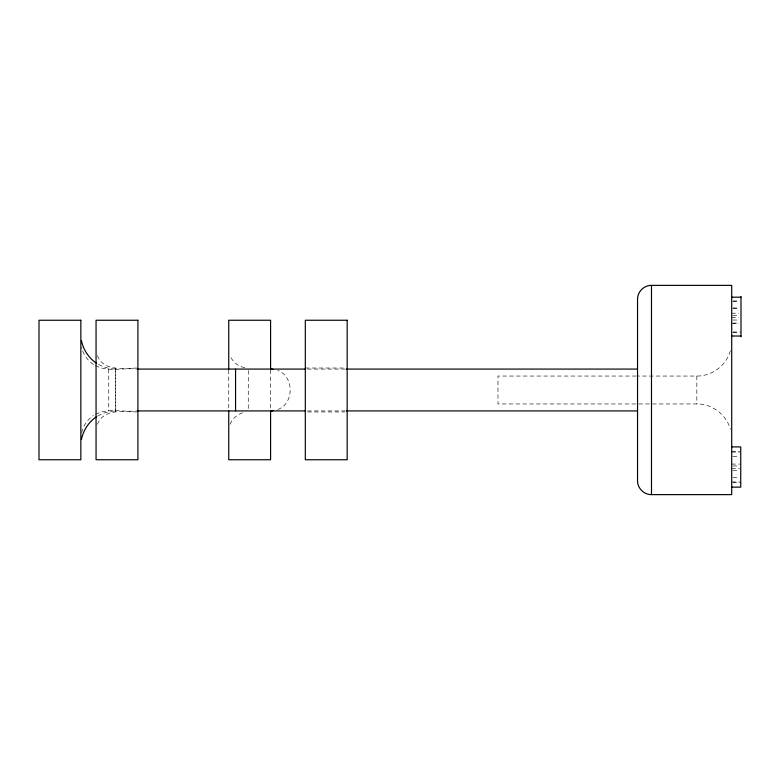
<?xml version="1.0" encoding="UTF-8"?>
<svg xmlns="http://www.w3.org/2000/svg" width="780" height="780" viewBox="0 0 780 780"><rect width="100%" height="100%" fill="white"/><g stroke="black" fill="none" stroke-linecap="round" stroke-linejoin="round"><path stroke-width="0.58" stroke-dasharray="3.9 2.92" d="M81.617 432.715C83.109 425.665 87.594 419.523 93.483 415.477M730.363 350.766C726.365 365.41 712.013 376.233 696.832 376.048L637.543 376.048M97.432 424.31C103.282 408.671 123.737 411.421 136.734 411.976M230.11 424.31C232.528 418.119 238.212 413.536 244.715 412.298M95.482 414.433C108.059 407.589 123.201 412.415 136.734 410.923M97.685 416.072L102.892 413.371L109.385 411.508L115.733 410.923L115.733 369.077L109.385 368.491L102.892 366.629L97.685 363.928M277.768 409.558C294.294 403.514 294.294 376.486 277.768 370.441M732.868 300.963L738.679 300.963M732.868 301.675L738.679 301.675M732.868 308.022L738.679 308.022M732.868 308.256L738.679 308.256M731.708 313.199L738.679 313.199M732.868 315.559L738.679 315.559M731.708 317.674L738.679 317.674M732.868 320.024L738.679 320.024M732.868 323.086L738.679 323.086M731.708 323.32L738.679 323.32M732.868 332.026L741 332.026M732.868 332.26L738.679 332.26M97.432 355.69C103.282 371.329 123.737 368.579 136.734 368.023M305.311 368.023L344.779 368.023M95.482 365.566C108.059 372.411 123.201 367.585 136.734 369.077M307.418 369.077L345.169 369.077M636.256 376.048L497.971 376.048L497.971 403.952L636.256 403.952M638.752 403.952L696.832 403.952C712.013 403.767 726.365 414.59 730.363 429.234M307.418 410.923L345.169 410.923M307.71 411.976L344.779 411.976M731.708 451.376L739.606 451.376M731.708 452.088L739.606 452.088M732.839 456.358L739.606 456.358M731.708 464.081L739.606 464.081M732.839 465.972L739.606 465.972M731.708 468.556L739.606 468.556M732.839 470.438L739.606 470.438M732.839 477.691L739.606 477.691M731.708 481.972L739.606 481.972M732.839 482.674L740.737 482.674M244.715 367.702C238.212 366.464 232.528 361.881 230.11 355.69M93.483 364.523C87.594 360.477 83.109 354.334 81.617 347.285M696.832 376.048L696.832 403.952M270.592 369.983L270.592 410.017M248.274 370.481L248.274 409.519M228.745 369.983L228.745 410.017M115.586 368.023L115.586 411.976M108.752 369.077L108.752 410.923"/><path stroke-width="1.17" d="M81.432 439.452C83.275 430.19 88.822 421.902 96.642 416.608M270.572 410.923L272.942 410.709M651.485 285.373C644.036 285.178 637.348 291.866 637.543 299.325L637.543 480.675C637.348 488.134 644.036 494.822 651.485 494.627L731.708 494.627L731.708 285.373L651.485 285.373L651.485 494.627M731.708 297.2L741 297.2M731.708 336.024L741 336.024M137.514 369.077L304.98 369.077M346.388 369.077L637.465 369.077M137.514 410.923L304.98 410.923M346.388 410.923L637.465 410.923M731.708 446.911L740.737 446.911L740.737 487.139L731.708 487.149M270.572 369.077L272.942 369.291M96.642 363.392C88.822 358.098 83.275 349.81 81.432 340.548M741 296.498L741 336.736M270.592 369.574L270.592 320.248L228.745 320.248L228.745 369.018M270.592 410.426L270.592 459.752L228.745 459.752L228.745 410.982M235.56 369.077L235.56 410.923M80.847 320.248L39 320.248L39 459.752L80.847 459.752L80.847 320.248M137.904 320.248L96.057 320.248L96.057 459.752L137.904 459.752L137.904 320.248M347.168 320.248L305.311 320.248L305.311 459.752L347.168 459.752L347.168 320.248"/></g></svg>
